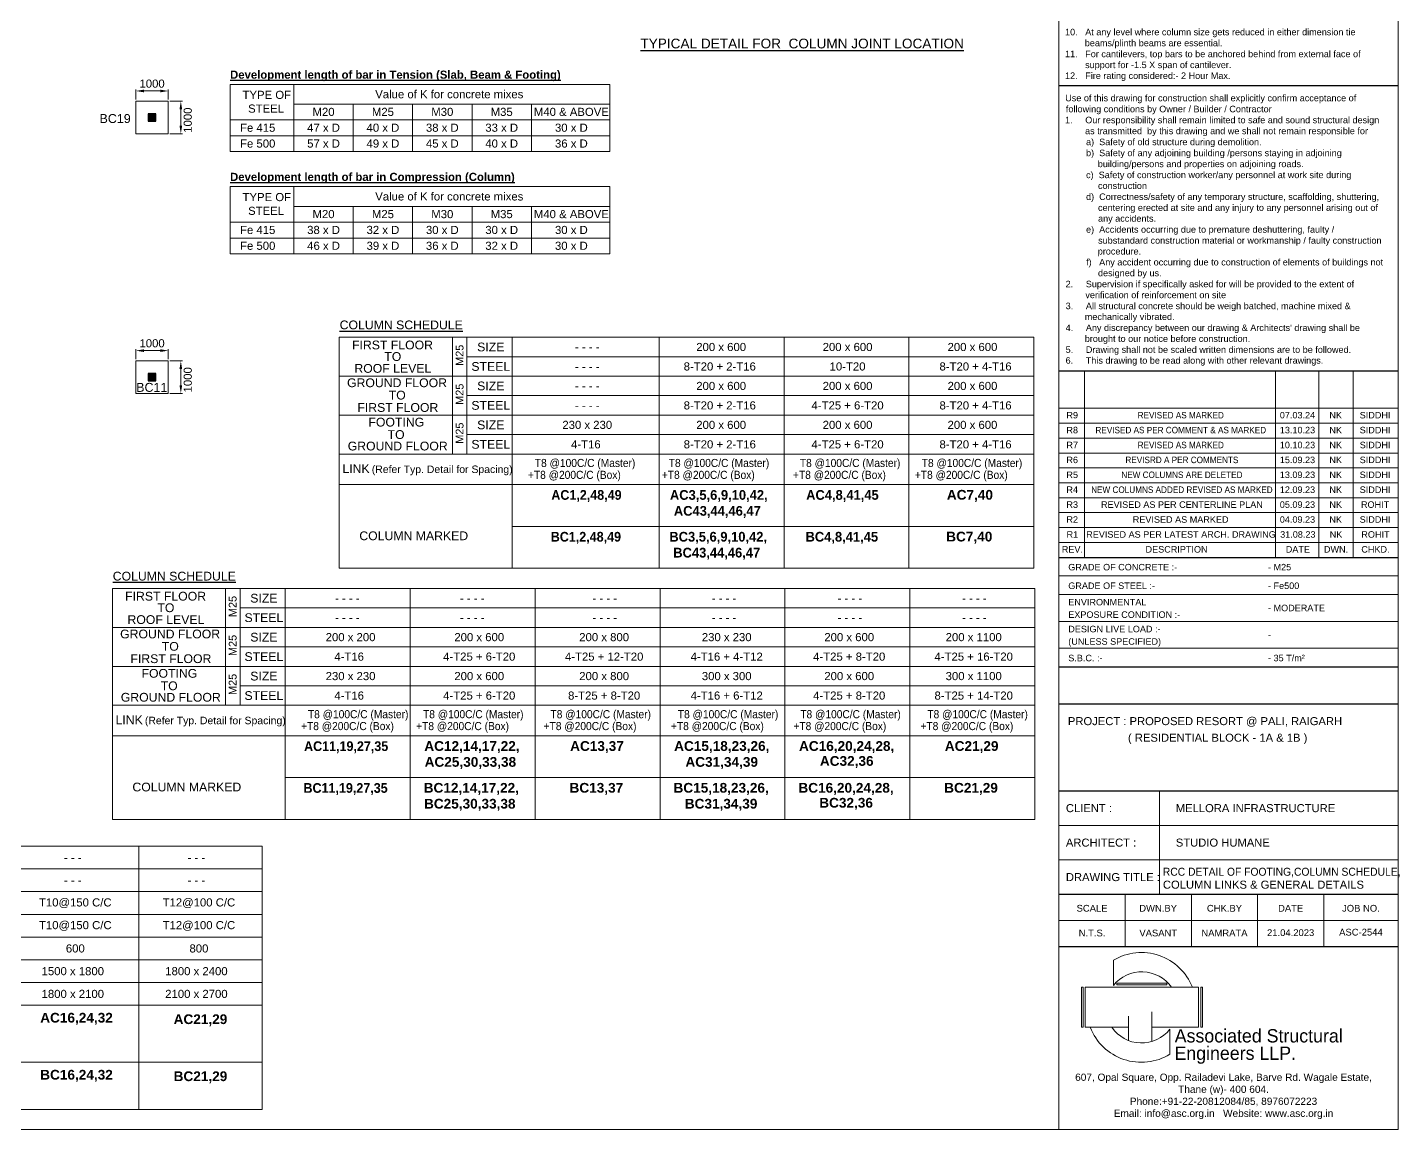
# Model space of a CAD drawing. Header units: metres. Extents: x 21100 to 202285, y -1545145 to -1477211.
# Drawn here: x 62974 to 105243, y -1545108 to -1511150 of the extents above; entities that cross this region are included whole.
import ezdxf
from ezdxf.enums import TextEntityAlignment as Align

# ---------------------------------------------------------------- set-up
doc = ezdxf.new("R2010")
doc.units = ezdxf.units.M
doc.header["$LTSCALE"] = 15
doc.header["$MEASUREMENT"] = 0
for name, color, linetype, lineweight in [('BEAM_ASC', 1, 'Continuous', 20), ('COLUMN HATCH_ASC', 155, 'Continuous', 0), ('COLUMN_ASC', 4, 'Continuous', 30), ('DIMENSION_ASC', 251, 'Continuous', 9), ('FOOTING_ASC', 10, 'Continuous', 15), ('NEW COLUMN NO._ ASC', 7, 'Continuous', 25), ('SCHEDULE LINE_ASC', 252, 'Continuous', 0), ('SCHEDULED BORDER_ASC', 4, 'Continuous', 18), ('TEXT HEADER_ASC', 7, 'Continuous', 25), ('TEXT NAMEPLATE_ASC', 7, 'Continuous', 20), ('TEXT SCHEDULE HEADER_ASC', 1, 'Continuous', 30), ('TEXT SCHEDULE_ASC', 7, 'Continuous', 5), ('TEXT_ASC', 7, 'Continuous', 25), ('VIEWPORT_ASC', 6, 'Continuous', 15)]:
    doc.layers.add(name, color=color, linetype=linetype, lineweight=lineweight)
doc.layers.add('BORDER_ASC', color=4, linetype='Continuous')
doc.styles.add('ASC LOGO', font='CALIST.TTF', dxfattribs={"height": 300})
doc.styles.add('ASC_DIMENSION', font='swiss.ttf', dxfattribs={"height": 250})
doc.styles.add('BOLD ASC', font='swissb.ttf', dxfattribs={"height": 300})
doc.styles.add('MtXpl_Swis721_BT', font='swissb.ttf')
doc.styles.add('STANDERD ASC', font='swiss.ttf', dxfattribs={"height": 250})

# ---------------------------------------------------------------- blocks, each defined once
blk = doc.blocks.new('Engineers LLP. LOGO')
at = {"layer": 'TEXT NAMEPLATE_ASC'}
blk.add_line((-293182, -175221), (-293182, -176151), dxfattribs=at)
for points in [[(-294384, -174399), (-294384, -173613)], [(-293911, -175707), (-295263, -175707), (-295263, -174457), (-291732, -174457), (-291732, -175707), (-293182, -175707)], [(-293911, -175362), (-293911, -176122)], [(-292618, -175767), (-292618, -176549)]]:
    blk.add_lwpolyline(points, dxfattribs=at)
for points in [[(-295325, -174457), (-295380, -174457), (-295380, -175707), (-295325, -175707)], [(-292718, -174383), (-292718, -174328), (-294275, -174328), (-294275, -174383)], [(-291655, -174457), (-291600, -174457), (-291600, -175707), (-291655, -175707)]]:
    blk.add_lwpolyline(points, close=True, dxfattribs=at)
for centre, radius, start, end in [((-293511, -175087), 1713, 21.5776, 120.6319), ((-293498, -175114), 1139, 35.2704, 141.0801), ((-293511, -175087), 1713, 201.2358, 301.3999), ((-293504, -175074), 1124, 214.2894, 321.9386)]:
    blk.add_arc(centre, radius, start, end, dxfattribs=at)
at = {"layer": 'TEXT NAMEPLATE_ASC', "style": 'ASC LOGO'}
for s, p in [('Associated Structural', (-292470, -176181)), ('Engineers LLP.', (-292479, -176723))]:
    blk.add_text(s, height=415, dxfattribs=at).set_placement(p)

msp = doc.modelspace()

# ---------------------------------------------------------------- hatches: boundary and pattern name
at = {"layer": 'COLUMN HATCH_ASC'}
h = msp.add_hatch(color=256, dxfattribs=at)
h.dxf.hatch_style = 1
h.paths.add_polyline_path([(66698.2, -1514039.1), (66698.2, -1513809.1), (66928.2, -1513809.1), (66928.2, -1514039.1)])
h = msp.add_hatch(color=256, dxfattribs=at)
h.dxf.hatch_style = 1
h.paths.add_polyline_path([(66698.2, -1522039.1), (66698.2, -1521809.1), (66928.2, -1521809.1), (66928.2, -1522039.1)])

# ---------------------------------------------------------------- linework, layer by layer
at = {"layer": 'BEAM_ASC'}
msp.add_line((66912.9, -1521809.1, 0), (66928.2, -1521809.1, 0), dxfattribs=at)
at = {"layer": 'BORDER_ASC', "color": 4, "lineweight": -3}
for p, q in [((94751.6, -1512934.5), (105200.3, -1512934.5)), ((105200.3, -1521740), (94751.6, -1521740)), ((94751.6, -1527477.4), (105200.3, -1527477.4)), ((94751.6, -1530850), (105200.3, -1530850)), ((94751.6, -1531992.5), (105200.3, -1531992.5)), ((94751.6, -1534673.2), (105200.3, -1534673.2)), ((94751.6, -1537860.4), (105200.3, -1537860.4)), ((94751.6, -1539469.9), (105200.3, -1539469.9))]:
    msp.add_line(p, q, dxfattribs=at)
at = {"layer": 'BORDER_ASC', "color": 251, "lineweight": 5}
for p, q in [((95535.7, -1521740), (95535.7, -1527477.4)), ((101425.8, -1521740), (101425.8, -1527477.4)), ((102755, -1521740), (102755, -1527477.4)), ((103809.5, -1521740), (103809.5, -1527477.4)), ((105200.3, -1522885.1), (94751.6, -1522885.1)), ((105200.3, -1523344.3), (94751.6, -1523344.3)), ((105200.3, -1523803.5), (94751.6, -1523803.5)), ((105200.3, -1524262.8), (94751.6, -1524262.8)), ((105200.3, -1524722), (94751.6, -1524722)), ((105200.3, -1525181.2), (94751.6, -1525181.2)), ((105200.3, -1525640.5), (94751.6, -1525640.5)), ((105200.3, -1526099.7), (94751.6, -1526099.7)), ((105200.3, -1526558.9), (94751.6, -1526558.9)), ((105200.3, -1527018.2), (94751.6, -1527018.2)), ((105200.3, -1528049.7), (94751.6, -1528049.7)), ((105200.3, -1528621.9), (94751.6, -1528621.9)), ((105200.3, -1529449.8), (94751.6, -1529449.8)), ((105200.3, -1530277.8), (94751.6, -1530277.8)), ((97849.2, -1537860.4), (97849.2, -1534673.2)), ((94751.6, -1535735.6), (105200.3, -1535735.6)), ((94751.6, -1536798), (105200.3, -1536798)), ((96790.3, -1537860.4), (96790.3, -1539469.9)), ((98829, -1537860.4), (98829, -1539469.9)), ((100870.3, -1537860.4), (100870.3, -1539469.9)), ((102906.3, -1537860.4), (102906.3, -1539469.9)), ((105200.3, -1538665.1), (94751.6, -1538665.1))]:
    msp.add_line(p, q, dxfattribs=at)
at = {"layer": 'COLUMN_ASC'}
for p, q in [((66928.2, -1513809.1, 0), (66698.2, -1513809.1, 0)), ((66698.2, -1513809.1, 0), (66698.2, -1514039.1, 0)), ((66698.2, -1514039.1, 0), (66928.2, -1514039.1, 0)), ((66928.2, -1514039.1, 0), (66928.2, -1513809.1, 0)), ((66928.2, -1521809.1, 0), (66698.2, -1521809.1, 0)), ((66698.2, -1521809.1, 0), (66698.2, -1522039.1, 0)), ((66698.2, -1522039.1, 0), (66928.2, -1522039.1, 0)), ((66928.2, -1522039.1, 0), (66928.2, -1521809.1, 0))]:
    msp.add_line(p, q, dxfattribs=at)
at = {"layer": 'DIMENSION_ASC'}
for p, q in [((66313.2, -1513374.1, 0), (66313.2, -1513058.2, 0)), ((66563.2, -1513108.2, 0), (67063.2, -1513108.2, 0)), ((67313.2, -1513374.1, 0), (67313.2, -1513058.2, 0)), ((67363.2, -1513424.1, 0), (67749.3, -1513424.1, 0)), ((67699.3, -1513674.1, 0), (67699.3, -1514174.1, 0)), ((67363.2, -1514424.1, 0), (67749.3, -1514424.1, 0)), ((66313.2, -1521374.1, 0), (66313.2, -1521058.2, 0)), ((66563.2, -1521108.2, 0), (67063.2, -1521108.2, 0)), ((67313.2, -1521374.1, 0), (67313.2, -1521058.2, 0)), ((67363.2, -1521424.1, 0), (67749.4, -1521424.1, 0)), ((67699.4, -1521674.1, 0), (67699.4, -1522174.1, 0)), ((67363.2, -1522424.1, 0), (67749.4, -1522424.1, 0))]:
    msp.add_line(p, q, dxfattribs=at)
for points in [[(66563.2, -1513066.5, 0), (66563.2, -1513149.9, 0), (66313.2, -1513108.2, 0)], [(67063.2, -1513149.9, 0), (67063.2, -1513066.5, 0), (67313.2, -1513108.2, 0)], [(67741, -1513674.1, 0), (67657.7, -1513674.1, 0), (67699.3, -1513424.1, 0)], [(67657.7, -1514174.1, 0), (67741, -1514174.1, 0), (67699.3, -1514424.1, 0)], [(66563.2, -1521066.5, 0), (66563.2, -1521149.9, 0), (66313.2, -1521108.2, 0)], [(67063.2, -1521149.9, 0), (67063.2, -1521066.5, 0), (67313.2, -1521108.2, 0)], [(67741, -1521674.1, 0), (67657.7, -1521674.1, 0), (67699.4, -1521424.1, 0)], [(67657.7, -1522174.1, 0), (67741, -1522174.1, 0), (67699.4, -1522424.1, 0)]]:
    msp.add_solid(points, dxfattribs=at)
at = {"layer": 'FOOTING_ASC'}
for p, q in [((66313.2, -1514424.1, 0), (66313.2, -1513424.1, 0)), ((66313.2, -1513424.1, 0), (67313.2, -1513424.1, 0)), ((67313.2, -1513424.1, 0), (67313.2, -1514424.1, 0)), ((67313.2, -1514424.1, 0), (66313.2, -1514424.1, 0)), ((66313.2, -1522424.1, 0), (66313.2, -1521424.1, 0)), ((66313.2, -1521424.1, 0), (67313.2, -1521424.1, 0)), ((67313.2, -1521424.1, 0), (67313.2, -1522424.1, 0)), ((67313.2, -1522424.1, 0), (66313.2, -1522424.1, 0))]:
    msp.add_line(p, q, dxfattribs=at)
at = {"layer": 'SCHEDULE LINE_ASC', "linetype": 'ByBlock', "lineweight": 0}
for p, q in [((71181.6, -1512903.5), (71181.6, -1514976.7)), ((71181.6, -1513513.3), (80916.4, -1513513.3)), ((73010.9, -1513513.3), (73010.9, -1514976.7)), ((74840.1, -1513513.3), (74840.1, -1514976.7)), ((76669.4, -1513513.3), (76669.4, -1514976.7)), ((78498.7, -1513513.3), (78498.7, -1514976.7)), ((69222.8, -1514488.9), (80916.4, -1514488.9)), ((71181.6, -1516053.5), (71181.6, -1518126.6)), ((71181.6, -1516663.2), (80916.4, -1516663.2)), ((73010.9, -1516663.2), (73010.9, -1518126.6)), ((74840.1, -1516663.2), (74840.1, -1518126.6)), ((76669.4, -1516663.2), (76669.4, -1518126.6)), ((78498.7, -1516663.2), (78498.7, -1518126.6)), ((69222.8, -1517638.8), (80916.4, -1517638.8))]:
    msp.add_line(p, q, dxfattribs=at)
at = {"layer": 'SCHEDULE LINE_ASC'}
for p, q in [((76512.5, -1521295.7), (93977.9, -1521295.7)), ((76512.5, -1522495.7), (93977.9, -1522495.7)), ((76512.5, -1523695.7), (93977.9, -1523695.7)), ((69522.3, -1529036.1), (94004.7, -1529036.1)), ((69522.3, -1530236.1), (94004.7, -1530236.1)), ((69522.3, -1531436.1), (94004.7, -1531436.1)), ((24130.4, -1537077.8), (70208.4, -1537077.8)), ((24130.4, -1537777.8), (70208.4, -1537777.8)), ((24130.4, -1538477.8), (70208.4, -1538477.8)), ((24130.4, -1539177.8), (70208.4, -1539177.8)), ((24130.4, -1539877.8), (70208.4, -1539877.8)), ((21429.6, -1540577.8), (70208.4, -1540577.8))]:
    msp.add_line(p, q, dxfattribs=at)
at = {"layer": 'SCHEDULED BORDER_ASC', "linetype": 'ByBlock', "lineweight": 0}
for p, q in [((69222.8, -1512903.5), (80879.8, -1512903.5)), ((69222.8, -1512903.5), (80916.4, -1512903.5)), ((69222.8, -1514976.7), (69222.8, -1512903.5)), ((80916.4, -1512903.5), (80916.4, -1514976.7)), ((69222.8, -1514001.1), (80916.4, -1514001.1)), ((80916.4, -1514976.7), (69222.8, -1514976.7)), ((69222.8, -1516053.5), (80879.8, -1516053.5)), ((69222.8, -1516053.5), (80916.4, -1516053.5)), ((69222.8, -1518126.6), (69222.8, -1516053.5)), ((80916.4, -1516053.5), (80916.4, -1518126.6)), ((69222.8, -1517151), (80916.4, -1517151)), ((80916.4, -1518126.6), (69222.8, -1518126.6))]:
    msp.add_line(p, q, dxfattribs=at)
at = {"layer": 'SCHEDULED BORDER_ASC'}
for p, q in [((72581, -1520695.7), (93977.9, -1520695.7)), ((72581, -1520695.7), (72581, -1527813.3)), ((76066.7, -1520695.7), (76066.7, -1524295.7)), ((76512.5, -1520695.7), (76512.5, -1524295.7)), ((77908.6, -1520695.7), (77908.6, -1527813.3)), ((82434.7, -1520695.7), (82434.7, -1527813.3)), ((86282.4, -1520695.7), (86282.4, -1527813.3)), ((90130.1, -1520695.7), (90130.1, -1527813.3)), ((93977.9, -1520695.7), (93977.9, -1527813.3)), ((72581, -1521895.7), (93977.9, -1521895.7)), ((72581, -1523095.7), (93977.9, -1523095.7)), ((72581, -1524295.7), (93977.9, -1524295.7)), ((76512.5, -1524295.7), (93977.9, -1524295.7)), ((72581, -1525237.4), (93977.9, -1525237.4)), ((77908.6, -1526525.4), (93977.9, -1526525.4)), ((72581, -1527813.3), (93977.9, -1527813.3)), ((65590.8, -1528436.1), (94004.7, -1528436.1)), ((65590.8, -1528436.1), (65590.8, -1535553.7)), ((69076.6, -1528436.1), (69076.6, -1532036.1)), ((69522.3, -1528436.1), (69522.3, -1532036.1)), ((70918.4, -1528436.1), (70918.4, -1535553.7)), ((74766.1, -1528436.1), (74766.1, -1535553.7)), ((78613.8, -1528436.1), (78613.8, -1535553.7)), ((82461.5, -1528436.1), (82461.5, -1535553.7)), ((86309.3, -1528436.1), (86309.3, -1535553.7)), ((90157, -1528436.1), (90157, -1535553.7)), ((94004.7, -1528436.1), (94004.7, -1535553.7)), ((65590.8, -1529636.1), (94004.7, -1529636.1)), ((65590.8, -1530836.1), (94004.7, -1530836.1)), ((65590.8, -1532036.1), (94004.7, -1532036.1)), ((69522.3, -1532036.1), (94004.7, -1532036.1)), ((65590.8, -1532977.9), (94004.7, -1532977.9)), ((70918.4, -1534265.8), (94004.7, -1534265.8)), ((70918.4, -1534265.8), (94004.7, -1534265.8)), ((65590.8, -1535553.7), (94004.7, -1535553.7)), ((21429.6, -1536377.8), (70208.4, -1536377.8)), ((66409.6, -1536377.8), (66409.6, -1544493.4)), ((70208.4, -1536377.8), (70208.4, -1544493.4)), ((21429.6, -1541277.8), (70208.4, -1541277.8)), ((70208.4, -1543034.9), (26129.3, -1543034.9)), ((70208.4, -1544493.4), (21429.6, -1544493.4))]:
    msp.add_line(p, q, dxfattribs=at)
at = {"layer": 'VIEWPORT_ASC'}
for p, q in [((94751.6, -1545108.3), (94751.6, -1485708.3)), ((105200.3, -1485708.3), (105200.3, -1545108.3)), ((105200.3, -1545108.3), (105200.3, -1485708.3)), ((21100.3, -1545108.3), (105200.3, -1545108.3)), ((105200.3, -1545108.3), (94751.6, -1545108.3))]:
    msp.add_line(p, q, dxfattribs=at)

# ---------------------------------------------------------------- block references
at = {"layer": 'FOOTING_ASC', "color": 2, "linetype": 'Continuous', "xscale": 0.98728180745219, "yscale": 0.98728180745219, "zscale": 0.98728180745219}
msp.add_blockref('Engineers LLP. LOGO', (387067.1, -1368484.6), dxfattribs=at)

# ---------------------------------------------------------------- texts
at = {"layer": 'DIMENSION_ASC', "color": 7, "char_height": 250, "attachment_point": 5, "style": 'ASC_DIMENSION'}
for insert in [(66813.2, -1512883.2, 0), (66813.2, -1520883.2, 0)]:
    msp.add_mtext('\\A1;1000', dxfattribs=dict(at, insert=insert))
at = {"layer": 'DIMENSION_ASC', "color": 7, "char_height": 250, "attachment_point": 5, "rotation": 90, "style": 'ASC_DIMENSION'}
for insert in [(67914.2, -1514007, 0), (67914.2, -1522007, 0)]:
    msp.add_mtext('\\A1;1000', dxfattribs=dict(at, insert=insert))
at = {"layer": 'NEW COLUMN NO._ ASC', "color": 3, "style": 'STANDERD ASC'}
for s, p in [('BC19', (65675.1, -1514177.2, -4047.6)), ('BC11', (66804.6, -1522460.5, 0))]:
    msp.add_text(s, height=275, dxfattribs=at).set_placement(p, align=Align.BOTTOM_CENTER)
at = {"layer": 'TEXT HEADER_ASC', "style": 'STANDERD ASC'}
msp.add_text('%%UTYPICAL DETAIL FOR  COLUMN JOINT LOCATION', height=300, dxfattribs=at).set_placement((81857, -1511795.8, 0.2))
at = {"layer": 'TEXT NAMEPLATE_ASC', "linetype": 'Continuous', "style": 'STANDERD ASC'}
for s, p in [('10.   At any level where column size gets reduced in either dimension tie', (94938.4, -1511392.3)), ('beams/plinth beams are essential.', (95545.8, -1511730.9)), ('11.   For cantilevers, top bars to be anchored behind from external face of', (94938.4, -1512067.4)), ('support for -1.5 X span of cantilever.', (95556.2, -1512403.9)), ('12.   Fire rating considered:- 2 Hour Max.', (94938.4, -1512737.4))]:
    msp.add_text(s, height=200.106, dxfattribs=at).set_placement(p)
at = {"layer": 'TEXT NAMEPLATE_ASC', "style": 'STANDERD ASC'}
for s, height, p in [('Use of this drawing for construction shall explicitly confirm acceptance of', 200.108, (94944.2, -1513425.5)), ('following conditions by Owner / Builder / Contractor', 200.108, (94964.6, -1513764.1)), ('1.     Our responsibility shall remain limited to safe and sound structural design', 200.108, (94938.4, -1514102.8)), ('as transmitted  by this drawing and we shall not remain responsible for', 200.108, (95555.1, -1514439.3)), ('        a)  Safety of old structure during demolition.', 200.108, (94964.6, -1514778)), ('        b)  Safety of any adjoining building /persons staying in adjoining', 200.108, (94964.6, -1515116.7)), ('building/persons and properties on adjoining roads.', 200.108, (95946, -1515455.3)), ('        c)  Safety of construction worker/any personnel at work site during', 200.108, (94964.6, -1515794)), ('construction', 200.108, (95954, -1516127.5)), ('        d)  Correctness/safety of any temporary structure, scaffolding, shuttering,', 200.108, (94964.6, -1516466.2)), ('centering erected at site and any injury to any personnel arising out of', 200.108, (95954, -1516802.7)), ('any accidents.', 200.108, (95955.4, -1517136.2)), ('        e)  Accidents occurring due to premature deshuttering, faulty /', 200.108, (94964.6, -1517474.9)), ('substandard construction material or workmanship / faulty construction', 200.108, (95956.5, -1517813.6)), ('        f)   Any accident occurring due to construction of elements of buildings not', 200.108, (94964.6, -1518483.6)), ('procedure.', 200.11, (95946, -1518147.1)), ('designed by us.', 200.108, (95954, -1518817.1)), ('2.     Supervision if specifically asked for will be provided to the extent of', 200.108, (94956, -1519155.8)), ('verification of reinforcement on site', 200.108, (95564.7, -1519492.3)), ('3.     All structural concrete should be weigh batched, machine mixed &', 200.108, (94958.2, -1519831.2)), ('mechanically vibrated.', 200.108, (95546.3, -1520164.7)), ("4.     Any discrepancy between our drawing & Architects' drawing shall be", 200.108, (94957.7, -1520503.7)), ('brought to our notice before construction.', 200.108, (95545.8, -1520840.2)), ('5.     Drawing shall not be scaled written dimensions are to be followed.', 200.108, (94957.1, -1521176.7)), ('6.     This drawing to be read along with other relevant drawings.', 200.108, (94955.4, -1521510.2)), ('GRADE OF CONCRETE :-', 200.108, (95038.2, -1527879.6)), ('- M25', 200.11, (101190.9, -1527879.6)), ('GRADE OF STEEL :-', 200.108, (95038.2, -1528451.8)), ('- Fe500', 200.11, (101190.9, -1528451.8)), ('ENVIRONMENTAL', 200.108, (95038.2, -1528958)), ('EXPOSURE CONDITION :-', 200.108, (95038.2, -1529342.5)), ('- MODERATE', 200.11, (101190.9, -1529137.6)), ('DESIGN LIVE LOAD :-', 200.108, (95038.2, -1529785.9)), ('(UNLESS SPECIFIED)', 200.108, (95038.2, -1530170.4)), ('-', 200.1, (101190.9, -1529970.3)), ('S.B.C. :-', 200.11, (95038.2, -1530680)), ('- 35 T/m²', 200.11, (101190.9, -1530680))]:
    msp.add_text(s, height=height, dxfattribs=at).set_placement(p)
for s, height, p in [('R9', 200.11, (95159.3, -1523197.1)), ('07.03.24', 200.11, (102098.5, -1523197.1)), ('NK', 200.11, (103274.9, -1523197.1)), ('SIDDHI', 200.11, (104489.2, -1523197.1)), ('R8', 200.11, (95159.3, -1523656.4)), ('13.10.23', 200.11, (102098.5, -1523656.4)), ('NK', 200.11, (103274.9, -1523656.4)), ('SIDDHI', 200.11, (104489.2, -1523656.4)), ('R7', 200.11, (95159.3, -1524115.6)), ('10.10.23', 200.11, (102098.5, -1524115.6)), ('NK', 200.11, (103274.9, -1524115.6)), ('SIDDHI', 200.11, (104489.2, -1524115.6)), ('R6', 200.11, (95159.3, -1524574.8)), ('15.09.23', 200.11, (102098.5, -1524574.8)), ('NK', 200.11, (103274.9, -1524574.8)), ('SIDDHI', 200.11, (104489.2, -1524574.8)), ('R5', 200.11, (95159.3, -1525034.1)), ('13.09.23', 200.11, (102098.5, -1525034.1)), ('NK', 200.11, (103274.9, -1525034.1)), ('SIDDHI', 200.11, (104489.2, -1525034.1)), ('R4', 200.11, (95159.3, -1525493.3)), ('12.09.23', 200.11, (102098.5, -1525493.3)), ('NK', 200.11, (103274.9, -1525493.3)), ('SIDDHI', 200.11, (104489.2, -1525493.3)), ('R3', 200.11, (95159.3, -1525952.5)), ('REVISED AS PER CENTERLINE PLAN', 200.108, (98538.6, -1525952.5)), ('05.09.23', 200.11, (102098.5, -1525952.5)), ('NK', 200.11, (103274.9, -1525952.5)), ('ROHIT', 200.11, (104489.2, -1525952.5)), ('R2', 200.11, (95159.3, -1526411.8)), ('REVISED AS MARKED ', 200.108, (98538.6, -1526411.8)), ('04.09.23', 200.11, (102098.5, -1526411.8)), ('NK', 200.11, (103274.9, -1526411.8)), ('SIDDHI', 200.11, (104489.2, -1526411.8)), ('R1', 200.11, (95164.1, -1526871.8)), ('REVISED AS PER LATEST ARCH. DRAWING ', 200.108, (98549.6, -1526871.8)), ('31.08.23', 200.11, (102109.5, -1526871.8)), ('NK', 200.11, (103285.9, -1526871.8)), ('ROHIT', 200.11, (104500.2, -1526871.8)), ('REV.', 200.11, (95164.1, -1527331)), ('DESCRIPTION', 200.108, (98373.7, -1527331)), ('DATE', 200.11, (102110.7, -1527331)), ('DWN.', 200.11, (103285.9, -1527331)), ('CHKD.', 200.11, (104500.2, -1527331)), ('SCALE', 208.07, (95771, -1538393.5)), ('DWN.BY', 208.07, (97805.8, -1538393.5)), ('CHK.BY', 208.07, (99849.6, -1538393.5)), ('DATE', 208.07, (101888.3, -1538393.5)), ('JOB NO.', 208.07, (104053.3, -1538393.5)), ('N.T.S.', 208.07, (95771, -1539155.8)), ('VASANT', 208.07, (97809.6, -1539155.8)), ('NAMRATA', 208.07, (99849.6, -1539155.8)), ('21.04.2023', 208.07, (101888.3, -1539145.6)), ('ASC-2544', 208.07, (104053.3, -1539130.2))]:
    msp.add_text(s, height=height, dxfattribs=at).set_placement(p, align=Align.CENTER)
at = {"layer": 'TEXT NAMEPLATE_ASC', "style": 'STANDERD ASC', "width": 0.9}
for s, p in [('REVISED AS MARKED ', (98538.6, -1523197.1)), ('REVISED AS PER COMMENT & AS MARKED ', (98538.6, -1523656.4)), ('REVISED AS MARKED ', (98538.6, -1524115.6)), ('REVISRD A PER COMMENTS', (98538.6, -1524574.8)), ('NEW COLUMNS ARE DELETED', (98538.6, -1525034.1)), ('NEW COLUMNS ADDED REVISED AS MARKED', (98538.6, -1525493.3))]:
    msp.add_text(s, height=200.108, dxfattribs=at).set_placement(p, align=Align.CENTER)
at = {"layer": 'TEXT NAMEPLATE_ASC', "style": 'STANDERD ASC'}
for s, height, p in [('PROJECT : PROPOSED RESORT @ PALI, RAIGARH', 247.192, (95026.5, -1532523.8)), ('( RESIDENTIAL BLOCK - 1A & 1B )', 247.192, (96877.3, -1533034.3)), ('CLIENT :', 247.19, (94964.1, -1535204.4)), ('MELLORA INFRASTRUCTURE', 247.192, (98350.2, -1535204.4)), ('ARCHITECT :', 247.192, (94964.1, -1536266.8)), ('STUDIO HUMANE', 247.192, (98350.2, -1536266.8)), ('DRAWING TITLE :', 247.192, (94964.1, -1537329.2)), ('COLUMN LINKS & GENERAL DETAILS', 247.059, (97953.4, -1537562.5))]:
    msp.add_text(s, height=height, dxfattribs=at).set_placement(p, align=Align.MIDDLE_LEFT)
at = {"layer": 'TEXT NAMEPLATE_ASC', "style": 'STANDERD ASC', "width": 0.92}
msp.add_text('RCC DETAIL OF FOOTING,COLUMN SCHEDULE,', height=247.059, dxfattribs=at).set_placement((97951.2, -1537164.3), align=Align.MIDDLE_LEFT)
at = {"layer": 'TEXT NAMEPLATE_ASC', "insert": (95292.1, -1543385), "char_height": 222.138, "width": 9056.914, "attachment_point": 1, "style": 'STANDERD ASC'}
msp.add_mtext('\\pxqc;607, Opal Square, Opp. Railadevi Lake, Barve Rd. Wagale Estate,\\PThane (w)- 400 604.\\PPhone:+91-22-20812084/85, 8976072223\\PEmail: info@asc.org.in   Website: www.asc.org.in', dxfattribs=at)
at = {"layer": 'TEXT SCHEDULE HEADER_ASC', "style": 'STANDERD ASC'}
for s, height, p in [('%%uCOLUMN SCHEDULE', 270, (72592.5, -1520450.7)), ('LINK', 270, (72678, -1524878.6)), (' (Refer Typ. Detail for Spacing)', 230, (73493.1, -1524878.6)), ('%%uCOLUMN SCHEDULE', 270, (65602.3, -1528191.2)), ('LINK', 270, (65687.8, -1532619.1)), (' (Refer Typ. Detail for Spacing)', 230, (66502.9, -1532619.1))]:
    msp.add_text(s, height=height, dxfattribs=at).set_placement(p)
for s, p in [('FIRST FLOOR', (74220.4, -1520934.3)), ('TO', (74230.2, -1521290.1)), ('SIZE', (77247.6, -1520995.7)), ('ROOF LEVEL', (74230.2, -1521655.7)), ('STEEL', (77247.6, -1521595.7)), ('GROUND FLOOR', (74359.8, -1522098.7)), ('SIZE', (77247.6, -1522195.7)), ('TO', (74365.9, -1522479.2)), ('FIRST FLOOR', (74384.2, -1522859.6)), ('STEEL', (77247.6, -1522795.7)), ('FOOTING', (74337.7, -1523311.2)), ('SIZE', (77247.6, -1523395.7)), ('TO', (74331.6, -1523694.6)), ('GROUND FLOOR', (74380.4, -1524048.4)), ('STEEL', (77247.6, -1523995.7)), ('COLUMN MARKED', (74874.7, -1526813.9)), ('FIRST FLOOR', (67230.3, -1528674.7)), ('SIZE', (70257.5, -1528736.1)), ('ROOF LEVEL', (67240, -1529396.1)), ('TO', (67240, -1529030.5)), ('STEEL', (70257.5, -1529336.1)), ('GROUND FLOOR', (67369.6, -1529839.1)), ('TO', (67375.7, -1530219.6)), ('SIZE', (70257.5, -1529936.1)), ('FIRST FLOOR', (67394, -1530600)), ('STEEL', (70257.5, -1530536.1)), ('FOOTING', (67347.5, -1531051.7)), ('TO', (67341.4, -1531435)), ('SIZE', (70257.5, -1531136.1)), ('GROUND FLOOR', (67390.2, -1531788.8)), ('STEEL', (70257.5, -1531736.1)), ('COLUMN MARKED', (67884.6, -1534554.3))]:
    msp.add_text(s, height=270, dxfattribs=at).set_placement(p, align=Align.MIDDLE_CENTER)
for p in [(76286.9, -1521251.4), (76286.9, -1522451.4), (76286.9, -1523651.4), (69296.7, -1528991.8), (69296.7, -1530191.8), (69296.7, -1531391.8)]:
    msp.add_text('M25', height=240, rotation=90, dxfattribs=at).set_placement(p, align=Align.MIDDLE)
at = {"layer": 'TEXT SCHEDULE HEADER_ASC', "style": 'STANDERD ASC', "width": 0.9}
for s, p in [('T8 @100C/C (Master)', (80152.8, -1524569.7)), ('T8 @100C/C (Master)', (84277.9, -1524569.7)), ('T8 @100C/C (Master)', (88317.6, -1524569.7)), ('T8 @100C/C (Master)', (92072, -1524569.7)), ('+T8 @200C/C (Box)', (79823.3, -1524935.6)), ('+T8 @200C/C (Box)', (83948.5, -1524935.6)), ('+T8 @200C/C (Box)', (87988.1, -1524935.6)), ('+T8 @200C/C (Box)', (91742.6, -1524935.6)), ('T8 @100C/C (Master)', (73162.6, -1532310.1)), ('T8 @100C/C (Master)', (76708, -1532310.1)), ('+T8 @200C/C (Box)', (72833.2, -1532676.1)), ('+T8 @200C/C (Box)', (76378.5, -1532676.1))]:
    msp.add_text(s, height=250, dxfattribs=at).set_placement(p, align=Align.MIDDLE_CENTER)
at = {"layer": 'TEXT SCHEDULE HEADER_ASC', "color": 1, "style": 'STANDERD ASC', "width": 0.9}
for s, p in [('T8 @100C/C (Master)', (80635.2, -1532310.1)), ('T8 @100C/C (Master)', (84558.4, -1532310.1)), ('T8 @100C/C (Master)', (88330.6, -1532310.1)), ('T8 @100C/C (Master)', (92244.6, -1532310.1)), ('+T8 @200C/C (Box)', (80305.8, -1532676.1)), ('+T8 @200C/C (Box)', (84229, -1532676.1)), ('+T8 @200C/C (Box)', (88001.2, -1532676.1)), ('+T8 @200C/C (Box)', (91915.1, -1532676.1))]:
    msp.add_text(s, height=250, dxfattribs=at).set_placement(p, align=Align.MIDDLE_CENTER)
at = {"layer": 'TEXT SCHEDULE_ASC', "style": 'STANDERD ASC'}
for s, p in [('- - - -', (80219.9, -1520995.7)), ('200 x 600', (84345.1, -1520995.7)), ('200 x 600', (88239, -1520995.7)), ('200 x 600', (92086.7, -1520995.7)), ('- - - -', (80219.9, -1521595.7)), ('8-T20 + 2-T16', (84302, -1521595.7)), ('10-T20', (88239, -1521595.7)), ('8-T20 + 4-T16', (92181.1, -1521595.7)), ('200 x 600', (84345.1, -1522195.7)), ('200 x 600', (88239, -1522195.7)), ('200 x 600', (92086.7, -1522195.7)), ('- - - -', (80219.9, -1522195.7)), ('- - - -', (80219.9, -1522795.7)), ('8-T20 + 2-T16', (84302, -1522795.7)), ('4-T25 + 6-T20', (88239, -1522795.7)), ('8-T20 + 4-T16', (92181.1, -1522795.7)), ('230 x 230', (80219.9, -1523395.7)), ('200 x 600', (84345.1, -1523395.7)), ('200 x 600', (88239, -1523395.7)), ('200 x 600', (92086.7, -1523395.7)), ('4-T16', (80176.9, -1523995.7)), ('8-T20 + 2-T16', (84302, -1523995.7)), ('4-T25 + 6-T20', (88239, -1523995.7)), ('8-T20 + 4-T16', (92181.1, -1523995.7)), ('- - - -', (72828.8, -1528736.1)), ('- - - -', (76676.5, -1528736.1)), ('- - - -', (80760.2, -1528736.1)), ('- - - -', (84433.3, -1528736.1)), ('- - - -', (88310, -1528736.1)), ('- - - -', (92144.7, -1528736.1)), ('- - - -', (72828.8, -1529336.1)), ('- - - -', (76676.5, -1529336.1)), ('- - - -', (80760.2, -1529336.1)), ('- - - -', (84433.3, -1529336.1)), ('- - - -', (88310, -1529336.1)), ('- - - -', (92144.7, -1529336.1)), ('200 x 200', (72928.6, -1529936.1)), ('200 x 600', (76892.6, -1529936.1)), ('200 x 800', (80740.3, -1529936.1)), ('230 x 230', (84515.5, -1529936.1)), ('200 x 600', (88290.1, -1529936.1)), ('200 x 1100', (92124.8, -1529936.1)), ('4-T16', (72885.6, -1530536.1)), ('4-T25 + 6-T20', (76892.6, -1530536.1)), ('4-T25 + 12-T20', (80740.3, -1530536.1)), ('4-T16 + 4-T12', (84515.5, -1530536.1)), ('4-T25 + 8-T20', (88290.1, -1530536.1)), ('4-T25 + 16-T20', (92124.8, -1530536.1)), ('230 x 230', (72928.6, -1531136.1)), ('200 x 600', (76892.6, -1531136.1)), ('200 x 800', (80740.3, -1531136.1)), ('300 x 300', (84515.5, -1531136.1)), ('200 x 600', (88290.1, -1531136.1)), ('300 x 1100', (92124.8, -1531136.1)), ('4-T16', (72885.6, -1531736.1)), ('4-T25 + 6-T20', (76892.6, -1531736.1)), ('8-T25 + 8-T20', (80740.3, -1531736.1)), ('4-T16 + 6-T12', (84515.5, -1531736.1)), ('4-T25 + 8-T20', (88290.1, -1531736.1)), ('8-T25 + 14-T20', (92124.8, -1531736.1))]:
    msp.add_text(s, height=250, dxfattribs=at).set_placement(p, align=Align.MIDDLE_CENTER)
at = {"layer": 'TEXT SCHEDULE_ASC', "color": 1, "style": 'BOLD ASC'}
for s, width, p in [('AC1,2,48,49', 0.92, (79113.1, -1525704.8)), ('AC3,5,6,9,10,42,', 0.95, (82766.4, -1525704.8)), ('AC4,8,41,45', 0.95, (86962.4, -1525704.8)), ('AC43,44,46,47', 0.95, (82887.9, -1526195)), ('BC1,2,48,49', 0.92, (79095.4, -1526992.7)), ('BC3,5,6,9,10,42,', 0.95, (82748.1, -1526992.7)), ('BC4,8,41,45', 0.95, (86944.1, -1526992.7)), ('BC43,44,46,47', 0.95, (82869.6, -1527482.9)), ('AC11,19,27,35', 0.92, (71495.7, -1533445.2)), ('BC11,19,27,35', 0.92, (71478, -1534733.1))]:
    msp.add_text(s, height=300, dxfattribs=dict(at, width=width)).set_placement(p)
for s, p in [('AC7,40', (91296.8, -1525700)), ('BC7,40', (91277.6, -1526987.9)), ('AC12,14,17,22,', (75200.2, -1533440.4)), ('AC13,37', (79692.6, -1533440.4)), ('AC15,18,23,26,', (82895.7, -1533440.4)), ('AC16,20,24,28,', (86743.4, -1533440.4)), ('AC21,29', (91234.6, -1533440.4)), ('AC25,30,33,38', (75210.3, -1533930.6)), ('AC31,34,39', (83243.4, -1533930.6)), ('AC32,36', (87386.1, -1533900.9)), ('BC12,14,17,22,', (75181, -1534728.3)), ('BC13,37', (79673.3, -1534728.3)), ('BC15,18,23,26,', (82876.4, -1534728.3)), ('BC16,20,24,28,', (86724.2, -1534728.3)), ('BC21,29', (91215.4, -1534728.3)), ('BC25,30,33,38', (75191, -1535218.5)), ('BC31,34,39', (83224.2, -1535218.5)), ('BC32,36', (87366.8, -1535188.8)), ('AC16,24,32', (63368.3, -1541811.9)), ('AC21,29', (67477.7, -1541858)), ('BC16,24,32', (63368.3, -1543569.1)), ('BC21,29', (67477.7, -1543615.2))]:
    msp.add_text(s, height=300, dxfattribs=at).set_placement(p)
at = {"layer": 'TEXT SCHEDULE_ASC', "style": 'STANDERD ASC'}
for s, p in [('- - -', (64371.7, -1536727.8)), ('- - -', (68180, -1536727.8)), ('- - -', (64371.7, -1537427.8)), ('- - -', (68180, -1537427.8)), ('T10@150 C/C', (64448.6, -1538127.8)), ('T12@100 C/C', (68257, -1538127.8)), ('T10@150 C/C', (64448.6, -1538827.8)), ('T12@100 C/C', (68257, -1538827.8)), ('600', (64448.6, -1539527.8)), ('800', (68257, -1539527.8)), ('1500 x 1800', (64371.7, -1540227.8)), ('1800 x 2400', (68180, -1540227.8)), ('1800 x 2100', (64371.7, -1540927.8)), ('2100 x 2700', (68180, -1540927.8))]:
    msp.add_text(s, height=250, dxfattribs=at).set_placement(p, align=Align.MIDDLE)
at = {"layer": 'TEXT_ASC'}
for s, style, p in [('%%UDevelopment length of bar in Tension (Slab, Beam & Footing)', 'MtXpl_Swis721_BT', (69216.9, -1512730)), ('TYPE OF', 'STANDERD ASC', (69601, -1513352.4)), ('Value of K for concrete mixes', 'STANDERD ASC', (73688.6, -1513332.3)), ('STEEL', 'STANDERD ASC', (69772.2, -1513775.5)), ('%%UDevelopment length of bar in Compression (Column)', 'MtXpl_Swis721_BT', (69216.9, -1515879.8)), ('TYPE OF', 'STANDERD ASC', (69601, -1516502.3)), ('Value of K for concrete mixes', 'STANDERD ASC', (73688.6, -1516482.2)), ('STEEL', 'STANDERD ASC', (69772.2, -1516925.4))]:
    msp.add_text(s, height=250, dxfattribs=dict(at, style=style)).set_placement(p)
at = {"layer": 'TEXT_ASC', "linetype": 'Continuous', "style": 'STANDERD ASC'}
for s, p in [('M20', (72096.2, -1513876.7)), ('M25', (73925.5, -1513876.7)), ('M30', (75754.8, -1513876.7)), ('M35', (77584, -1513876.7)), ('M40 & ABOVE', (79730.5, -1513876.7)), ('47 x D', (72096.2, -1514364.5)), ('40 x D', (73925.5, -1514364.5)), ('38 x D', (75754.8, -1514364.5)), ('33 x D', (77584, -1514364.5)), ('30 x D', (79730.5, -1514364.5)), ('57 x D', (72096.2, -1514852.3)), ('49 x D', (73925.5, -1514852.3)), ('45 x D', (75754.8, -1514852.3)), ('40 x D', (77584, -1514852.3)), ('36 x D', (79730.5, -1514852.3)), ('M20', (72096.2, -1517026.6)), ('M25', (73925.5, -1517026.6)), ('M30', (75754.8, -1517026.6)), ('M35', (77584, -1517026.6)), ('M40 & ABOVE', (79730.5, -1517026.6)), ('38 x D', (72096.2, -1517514.5)), ('32 x D', (73925.5, -1517514.5)), ('30 x D', (75754.8, -1517514.5)), ('30 x D', (77584, -1517514.5)), ('30 x D', (79730.5, -1517514.5)), ('46 x D', (72096.2, -1518002.3)), ('39 x D', (73925.5, -1518002.3)), ('36 x D', (75754.8, -1518002.3)), ('32 x D', (77584, -1518002.3)), ('30 x D', (79730.5, -1518002.3))]:
    msp.add_text(s, height=250, dxfattribs=at).set_placement(p, align=Align.CENTER)
for s, p in [('Fe 415', (69524.3, -1514364.5)), ('Fe 500', (69524.3, -1514852.3)), ('Fe 415', (69524.3, -1517514.5)), ('Fe 500', (69524.3, -1518002.3))]:
    msp.add_text(s, height=250, dxfattribs=at).set_placement(p)

doc.saveas('drawing.dxf')
